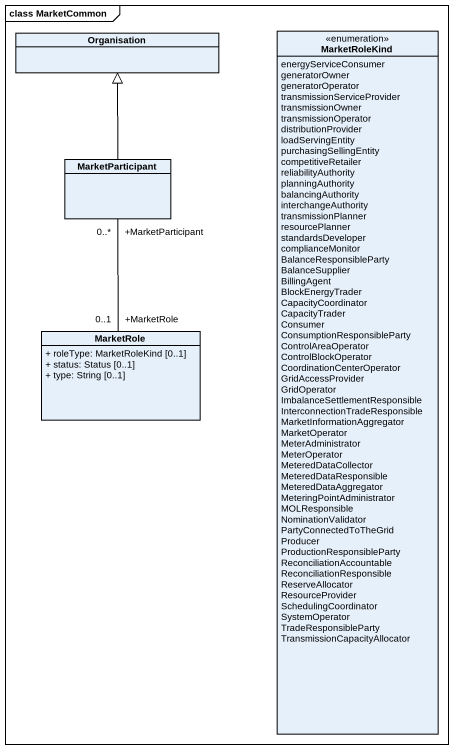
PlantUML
@startuml
mainframe class MarketCommon
hide circle
hide empty members
skinparam classAttributeIconSize 0
class Organisation
enum MarketRoleKind {
  energyServiceConsumer
  generatorOwner
  generatorOperator
  transmissionServiceProvider
  transmissionOwner
  transmissionOperator
  distributionProvider
  loadServingEntity
  purchasingSellingEntity
  competitiveRetailer
  reliabilityAuthority
  planningAuthority
  balancingAuthority
  interchangeAuthority
  transmissionPlanner
  resourcePlanner
  standardsDeveloper
  complianceMonitor
  BalanceResponsibleParty
  BalanceSupplier
  BillingAgent
  BlockEnergyTrader
  CapacityCoordinator
  CapacityTrader
  Consumer
  ConsumptionResponsibleParty
  ControlAreaOperator
  ControlBlockOperator
  CoordinationCenterOperator
  GridAccessProvider
  GridOperator
  ImbalanceSettlementResponsible
  InterconnectionTradeResponsible
  MarketInformationAggregator
  MarketOperator
  MeterAdministrator
  MeterOperator
  MeteredDataCollector
  MeteredDataResponsible
  MeteredDataAggregator
  MeteringPointAdministrator
  MOLResponsible
  NominationValidator
  PartyConnectedToTheGrid
  Producer
  ProductionResponsibleParty
  ReconciliationAccountable
  ReconciliationResponsible
  ReserveAllocator
  ResourceProvider
  SchedulingCoordinator
  SystemOperator
  TradeResponsibleParty
  TransmissionCapacityAllocator
}
class MarketParticipant
class MarketRole {
  + roleType: MarketRoleKind [0..1]
  + status: Status [0..1]
  + type: String [0..1]
}
MarketParticipant -up-|> Organisation
MarketRole "+MarketRole\n0..1" -up- "+MarketParticipant\n0..*" MarketParticipant
@enduml
